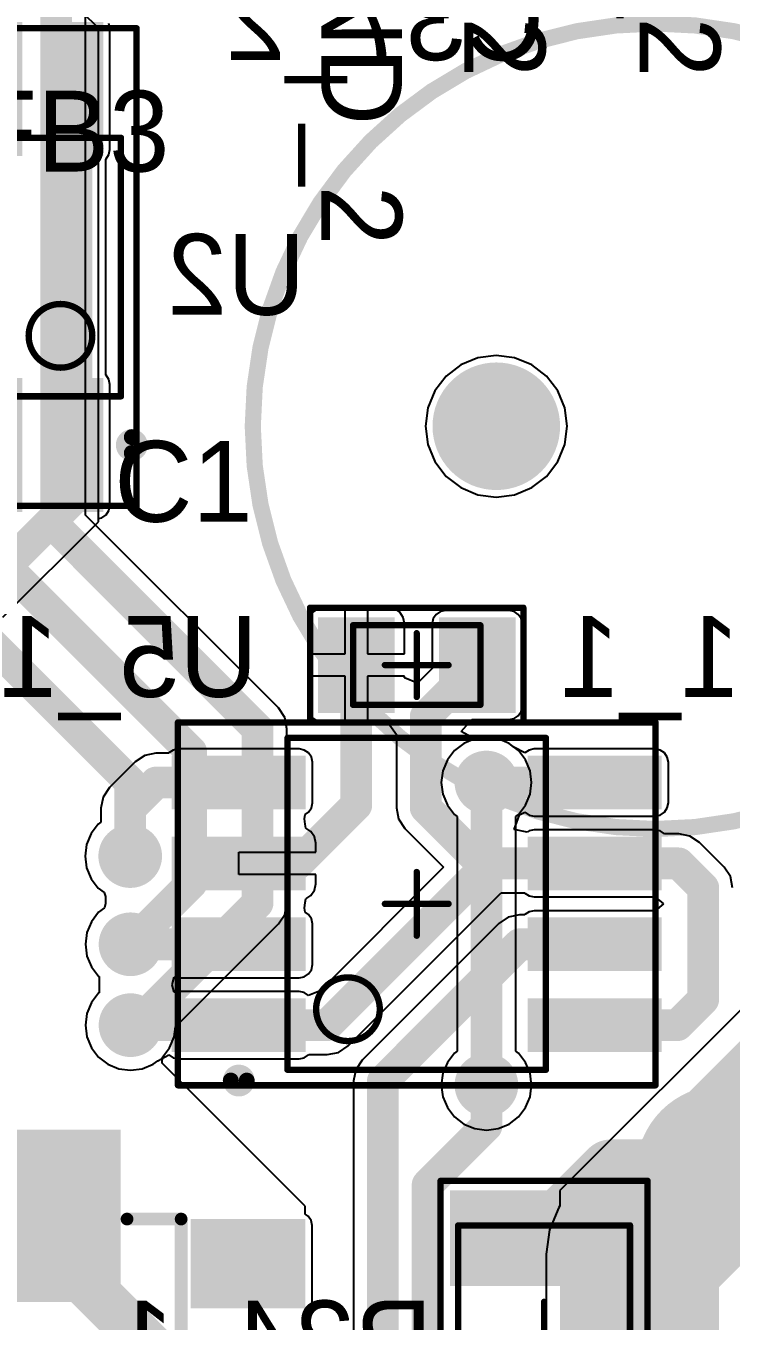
# Model space of a CAD drawing. Extents: x 5 to 126, y 30 to 120.
# Drawn here: x 52.61 to 63.69, y 63.45 to 83.79 of the extents above; entities that cross this region are included whole.
import ezdxf

# ---------------------------------------------------------------- set-up
doc = ezdxf.new("R2010")
doc.units = 0
doc.layers.get('0').update_dxf_attribs({"linetype": 'CONTINUOUS'})
for name, color, linetype in [('BOTTOMLAYER', 5, 'CONTINUOUS'), ('BOTTOMOVERLAY', 54, 'CONTINUOUS'), ('BOTTOMPASTE', 16, 'CONTINUOUS'), ('BOTTOMSOLDER', 6, 'CONTINUOUS'), ('MECHANICAL13', 56, 'CONTINUOUS'), ('MECHANICAL15', 56, 'CONTINUOUS'), ('MULTILAYER', 9, 'CONTINUOUS'), ('TOPLAYER', 1, 'CONTINUOUS'), ('TOPOVERLAY', 2, 'CONTINUOUS'), ('TOPPASTE', 8, 'CONTINUOUS'), ('TOPSOLDER', 216, 'CONTINUOUS')]:
    doc.layers.add(name, color=color, linetype=linetype)

# ---------------------------------------------------------------- blocks, each defined once
blk = doc.blocks.new('12_5_________12')
at = {"layer": 'BOTTOMLAYER', "const_width": 0.9}
for points in [[(-0.45, 0, 1), (0.45, 0, 1)], [(4.55, 0, 1), (5.45, 0, 1)]]:
    blk.add_lwpolyline(points, format="xyb", close=True, dxfattribs=at)
at = {"layer": 'BOTTOMSOLDER', "const_width": 1.002}
for points in [[(-0.501, 0, 1), (0.501, 0, 1)], [(4.499, 0, 1), (5.501, 0, 1)]]:
    blk.add_lwpolyline(points, format="xyb", close=True, dxfattribs=at)
at = {"layer": 'MULTILAYER', "const_width": 0.9}
for points in [[(-0.45, 0, 1), (0.45, 0, 1)], [(4.55, 0, 1), (5.45, 0, 1)]]:
    blk.add_lwpolyline(points, format="xyb", close=True, dxfattribs=at)
at = {"layer": 'TOPLAYER', "const_width": 0.9}
for points in [[(-0.45, 0, 1), (0.45, 0, 1)], [(4.55, 0, 1), (5.45, 0, 1)]]:
    blk.add_lwpolyline(points, format="xyb", close=True, dxfattribs=at)
at = {"layer": 'TOPOVERLAY'}
for points, const_width in [([(8.825, 0, 1), (-3.825, 0, 1)], 0.254), ([(-1.55, 2.516, 1), (-1.45, 2.516, 1)], 0.1), ([(-2.066, 2, 1), (-1.966, 2, 1)], 0.1), ([(-1.05, 2, 1), (-0.95, 2, 1)], 0.1), ([(-1.55, 1.5, 1), (-1.45, 1.5, 1)], 0.1), ([(-3.888, 0, 1), (-3.761, 0, 1)], 0.127), ([(8.761, 0, 1), (8.888, 0, 1)], 0.127)]:
    blk.add_lwpolyline(points, format="xyb", close=True, dxfattribs=dict(at, const_width=const_width))
at = {"layer": 'TOPOVERLAY', "const_width": 0.2}
for points in [[(-1.5, 2.516), (-1.5, 1.5)], [(-1, 2), (-2.016, 2)]]:
    blk.add_lwpolyline(points, dxfattribs=at)
at = {"layer": 'TOPSOLDER', "const_width": 1.002}
for points in [[(-0.501, 0, 1), (0.501, 0, 1)], [(4.499, 0, 1), (5.501, 0, 1)]]:
    blk.add_lwpolyline(points, format="xyb", close=True, dxfattribs=at)
blk = doc.blocks.new('WE_CST_EE5_27')
at = {"layer": 'MECHANICAL15', "const_width": 0.1}
for points in [[(0, -0.2), (0, 0.2)], [(-0.2, 0), (0.2, 0)]]:
    blk.add_lwpolyline(points, dxfattribs=at)
at = {"layer": 'MECHANICAL15', "const_width": 0.05}
for points in [[(-0.025, 0.2, 1), (0.025, 0.2, 1)], [(-0.225, 0, 1), (-0.175, 0, 1)], [(0.175, 0, 1), (0.225, 0, 1)], [(-0.025, -0.2, 1), (0.025, -0.2, 1)]]:
    blk.add_lwpolyline(points, format="xyb", close=True, dxfattribs=at)
at = {"layer": 'TOPLAYER'}
for points in [[(-1.5, 1.35), (1.5, 1.35), (-1.5, 3.85), (1.5, 3.85)], [(-4.4, 1.25), (-2.8, 1.25), (-4.4, 2.45), (-2.8, 2.45)], [(2.8, 1.25), (4.4, 1.25), (2.8, 2.45), (4.4, 2.45)], [(-4.4, -0.6), (-2.8, -0.6), (-4.4, 0.6), (-2.8, 0.6)], [(2.8, -0.6), (4.4, -0.6), (2.8, 0.6), (4.4, 0.6)], [(-4.4, -2.45), (-2.8, -2.45), (-4.4, -1.25), (-2.8, -1.25)], [(-1.5, -3.85), (1.5, -3.85), (-1.5, -1.35), (1.5, -1.35)], [(2.8, -2.45), (4.4, -2.45), (2.8, -1.25), (4.4, -1.25)]]:
    blk.add_solid(points, dxfattribs=at)
at = {"layer": 'TOPOVERLAY'}
for points, const_width in [([(-2.9, 3, 1), (-3.1, 3, 1)], 0.5), ([(-3.225, 3, 1), (-2.975, 3, 1)], 0.25), ([(-3.025, 3, 1), (-2.775, 3, 1)], 0.25), ([(-2.6, 2.55, 1), (-2.5, 2.55, 1)], 0.1), ([(-2.6, 2.55, 1), (-2.5, 2.55, 1)], 0.1), ([(-1.75, 2.55, 1), (-1.65, 2.55, 1)], 0.1), ([(1.65, 2.55, 1), (1.75, 2.55, 1)], 0.1), ([(2.5, 2.55, 1), (2.6, 2.55, 1)], 0.1), ([(2.5, 2.55, 1), (2.6, 2.55, 1)], 0.1), ([(-2.6, -2.55, 1), (-2.5, -2.55, 1)], 0.1), ([(-2.6, -2.55, 1), (-2.5, -2.55, 1)], 0.1), ([(-1.75, -2.55, 1), (-1.65, -2.55, 1)], 0.1), ([(1.65, -2.55, 1), (1.75, -2.55, 1)], 0.1), ([(2.5, -2.55, 1), (2.6, -2.55, 1)], 0.1), ([(2.5, -2.55, 1), (2.6, -2.55, 1)], 0.1)]:
    blk.add_lwpolyline(points, format="xyb", close=True, dxfattribs=dict(at, const_width=const_width))
at = {"layer": 'TOPOVERLAY', "const_width": 0.2}
for points in [[(-2.55, -2.55), (-2.55, 2.55)], [(-2.55, 2.55), (-1.7, 2.55)], [(1.7, 2.55), (2.55, 2.55)], [(2.55, -2.55), (2.55, 2.55)], [(-2.55, -2.55), (-1.7, -2.55)], [(1.7, -2.55), (2.55, -2.55)]]:
    blk.add_lwpolyline(points, dxfattribs=at)
at = {"layer": 'TOPPASTE'}
for points in [[(-1.5, 1.35), (1.5, 1.35), (-1.5, 3.85), (1.5, 3.85)], [(-4.4, 1.25), (-2.8, 1.25), (-4.4, 2.45), (-2.8, 2.45)], [(2.8, 1.25), (4.4, 1.25), (2.8, 2.45), (4.4, 2.45)], [(-4.4, -0.6), (-2.8, -0.6), (-4.4, 0.6), (-2.8, 0.6)], [(2.8, -0.6), (4.4, -0.6), (2.8, 0.6), (4.4, 0.6)], [(-4.4, -2.45), (-2.8, -2.45), (-4.4, -1.25), (-2.8, -1.25)], [(-1.5, -3.85), (1.5, -3.85), (-1.5, -1.35), (1.5, -1.35)], [(2.8, -2.45), (4.4, -2.45), (2.8, -1.25), (4.4, -1.25)]]:
    blk.add_solid(points, dxfattribs=at)
at = {"layer": 'TOPSOLDER'}
for points in [[(-1.602, 1.248), (1.602, 1.248), (-1.602, 3.952), (1.602, 3.952)], [(-4.502, 1.148), (-2.698, 1.148), (-4.502, 2.552), (-2.698, 2.552)], [(2.698, 1.148), (4.502, 1.148), (2.698, 2.552), (4.502, 2.552)], [(-4.502, -0.702), (-2.698, -0.702), (-4.502, 0.702), (-2.698, 0.702)], [(2.698, -0.702), (4.502, -0.702), (2.698, 0.702), (4.502, 0.702)], [(-4.502, -2.552), (-2.698, -2.552), (-4.502, -1.148), (-2.698, -1.148)], [(2.698, -2.552), (4.502, -2.552), (2.698, -1.148), (4.502, -1.148)], [(-1.602, -3.952), (1.602, -3.952), (-1.602, -1.248), (1.602, -1.248)]]:
    blk.add_solid(points, dxfattribs=at)
blk = doc.blocks.new('0805C_B_46')
at = {"layer": 'BOTTOMLAYER'}
for points in [[(-1.45, 0.65), (-1.45, -0.65), (-0.45, 0.65), (-0.45, -0.65)], [(0.45, 0.65), (0.45, -0.65), (1.45, 0.65), (1.45, -0.65)]]:
    blk.add_solid(points, dxfattribs=at)
at = {"layer": 'BOTTOMPASTE'}
for points in [[(-1.45, 0.65), (-1.45, -0.65), (-0.45, 0.65), (-0.45, -0.65)], [(0.45, 0.65), (0.45, -0.65), (1.45, 0.65), (1.45, -0.65)]]:
    blk.add_solid(points, dxfattribs=at)
at = {"layer": 'BOTTOMSOLDER'}
for points in [[(-1.552, 0.752), (-1.552, -0.752), (-0.348, 0.752), (-0.348, -0.752)], [(0.348, 0.752), (0.348, -0.752), (1.552, 0.752), (1.552, -0.752)]]:
    blk.add_solid(points, dxfattribs=at)
at = {"layer": 'MECHANICAL13', "const_width": 0.1}
for points in [[(-1.675, -0.9), (-1.675, 0.9)], [(-1.675, 0.9), (1.675, 0.9)], [(1.675, -0.9), (1.675, 0.9)], [(-1, -0.625), (-1, 0.625)], [(-1, 0.625), (1, 0.625)], [(1, -0.625), (1, 0.625)], [(0, -0.5), (0, 0.5)], [(-0.5, 0), (0.5, 0)], [(-1, -0.625), (1, -0.625)], [(-1.675, -0.9), (1.675, -0.9)]]:
    blk.add_lwpolyline(points, dxfattribs=at)
at = {"layer": 'MECHANICAL13', "const_width": 0.05}
for points in [[(-1.7, 0.9, 1), (-1.65, 0.9, 1)], [(-1.7, 0.9, 1), (-1.65, 0.9, 1)], [(1.65, 0.9, 1), (1.7, 0.9, 1)], [(1.65, 0.9, 1), (1.7, 0.9, 1)], [(-1.025, 0.625, 1), (-0.975, 0.625, 1)], [(-1.025, 0.625, 1), (-0.975, 0.625, 1)], [(0.975, 0.625, 1), (1.025, 0.625, 1)], [(0.975, 0.625, 1), (1.025, 0.625, 1)], [(-0.025, 0.5, 1), (0.025, 0.5, 1)], [(-0.525, 0, 1), (-0.475, 0, 1)], [(0.475, 0, 1), (0.525, 0, 1)], [(-1.025, -0.625, 1), (-0.975, -0.625, 1)], [(-1.025, -0.625, 1), (-0.975, -0.625, 1)], [(-0.025, -0.5, 1), (0.025, -0.5, 1)], [(0.975, -0.625, 1), (1.025, -0.625, 1)], [(0.975, -0.625, 1), (1.025, -0.625, 1)], [(-1.7, -0.9, 1), (-1.65, -0.9, 1)], [(-1.7, -0.9, 1), (-1.65, -0.9, 1)], [(1.65, -0.9, 1), (1.7, -0.9, 1)], [(1.65, -0.9, 1), (1.7, -0.9, 1)]]:
    blk.add_lwpolyline(points, format="xyb", close=True, dxfattribs=at)
blk = doc.blocks.new('1210R_B_68')
at = {"layer": 'BOTTOMLAYER'}
for points in [[(-2.15, 1.375), (-2.15, -1.375), (-0.85, 1.375), (-0.85, -1.375)], [(0.85, 1.375), (0.85, -1.375), (2.15, 1.375), (2.15, -1.375)]]:
    blk.add_solid(points, dxfattribs=at)
at = {"layer": 'BOTTOMPASTE'}
for points in [[(-2.15, 1.375), (-2.15, -1.375), (-0.85, 1.375), (-0.85, -1.375)], [(0.85, 1.375), (0.85, -1.375), (2.15, 1.375), (2.15, -1.375)]]:
    blk.add_solid(points, dxfattribs=at)
at = {"layer": 'BOTTOMSOLDER'}
for points in [[(-2.252, 1.477), (-2.252, -1.477), (-0.748, 1.477), (-0.748, -1.477)], [(0.748, 1.477), (0.748, -1.477), (2.252, 1.477), (2.252, -1.477)]]:
    blk.add_solid(points, dxfattribs=at)
at = {"layer": 'MECHANICAL13', "const_width": 0.1}
for points in [[(-1.7, 1.35), (1.7, 1.35)], [(-1.7, 1.35), (-1.7, -1.35)], [(1.7, 1.35), (1.7, -1.35)], [(-1.7, -1.35), (1.7, -1.35)]]:
    blk.add_lwpolyline(points, dxfattribs=at)
at = {"layer": 'MECHANICAL13', "const_width": 0.05}
for points in [[(-1.725, 1.35, 1), (-1.675, 1.35, 1)], [(-1.725, 1.35, 1), (-1.675, 1.35, 1)], [(1.675, 1.35, 1), (1.725, 1.35, 1)], [(1.675, 1.35, 1), (1.725, 1.35, 1)], [(-1.725, -1.35, 1), (-1.675, -1.35, 1)], [(-1.725, -1.35, 1), (-1.675, -1.35, 1)], [(1.675, -1.35, 1), (1.725, -1.35, 1)], [(1.675, -1.35, 1), (1.725, -1.35, 1)]]:
    blk.add_lwpolyline(points, format="xyb", close=True, dxfattribs=at)
at = {"layer": 'MECHANICAL15', "const_width": 0.1}
for points in [[(-2.4, 1.625), (2.4, 1.625)], [(-2.4, 1.625), (-2.4, -1.625)], [(2.4, 1.625), (2.4, -1.625)], [(0, 0.5), (0, -0.5)], [(-0.5, 0), (0.5, 0)], [(-2.4, -1.625), (2.4, -1.625)]]:
    blk.add_lwpolyline(points, dxfattribs=at)
at = {"layer": 'MECHANICAL15', "const_width": 0.05}
for points in [[(-2.425, 1.625, 1), (-2.375, 1.625, 1)], [(-2.425, 1.625, 1), (-2.375, 1.625, 1)], [(2.375, 1.625, 1), (2.425, 1.625, 1)], [(2.375, 1.625, 1), (2.425, 1.625, 1)], [(-0.025, 0.5, 1), (0.025, 0.5, 1)], [(-0.525, 0, 1), (-0.475, 0, 1)], [(0.475, 0, 1), (0.525, 0, 1)], [(-0.025, -0.5, 1), (0.025, -0.5, 1)], [(-2.425, -1.625, 1), (-2.375, -1.625, 1)], [(-2.425, -1.625, 1), (-2.375, -1.625, 1)], [(2.375, -1.625, 1), (2.425, -1.625, 1)], [(2.375, -1.625, 1), (2.425, -1.625, 1)]]:
    blk.add_lwpolyline(points, format="xyb", close=True, dxfattribs=at)
blk = doc.blocks.new('SOIC_8_B_72')
at = {"layer": 'BOTTOMLAYER'}
for points in [[(-3.745, 2.225), (-3.745, 1.585), (-1.845, 2.225), (-1.845, 1.585)], [(1.845, 2.225), (1.845, 1.585), (3.745, 2.225), (3.745, 1.585)], [(-3.745, 0.955), (-3.745, 0.315), (-1.845, 0.955), (-1.845, 0.315)], [(1.845, 0.955), (1.845, 0.315), (3.745, 0.955), (3.745, 0.315)], [(-3.745, -0.315), (-3.745, -0.955), (-1.845, -0.315), (-1.845, -0.955)], [(1.845, -0.315), (1.845, -0.955), (3.745, -0.315), (3.745, -0.955)], [(-3.745, -1.585), (-3.745, -2.225), (-1.845, -1.585), (-1.845, -2.225)], [(1.845, -1.585), (1.845, -2.225), (3.745, -1.585), (3.745, -2.225)]]:
    blk.add_solid(points, dxfattribs=at)
at = {"layer": 'BOTTOMOVERLAY'}
for points, const_width in [([(-2.67, -2.775, 1), (-2.92, -2.775, 1)], 0.25), ([(-2.983, -2.775, 1), (-2.858, -2.775, 1)], 0.125), ([(-2.732, -2.775, 1), (-2.608, -2.775, 1)], 0.125)]:
    blk.add_lwpolyline(points, format="xyb", close=True, dxfattribs=dict(at, const_width=const_width))
at = {"layer": 'BOTTOMPASTE'}
for points in [[(-3.745, 2.225), (-3.745, 1.585), (-1.845, 2.225), (-1.845, 1.585)], [(1.845, 2.225), (1.845, 1.585), (3.745, 2.225), (3.745, 1.585)], [(-3.745, 0.955), (-3.745, 0.315), (-1.845, 0.955), (-1.845, 0.315)], [(1.845, 0.955), (1.845, 0.315), (3.745, 0.955), (3.745, 0.315)], [(-3.745, -0.315), (-3.745, -0.955), (-1.845, -0.315), (-1.845, -0.955)], [(1.845, -0.315), (1.845, -0.955), (3.745, -0.315), (3.745, -0.955)], [(-3.745, -1.585), (-3.745, -2.225), (-1.845, -1.585), (-1.845, -2.225)], [(1.845, -1.585), (1.845, -2.225), (3.745, -1.585), (3.745, -2.225)]]:
    blk.add_solid(points, dxfattribs=at)
at = {"layer": 'BOTTOMSOLDER'}
for points in [[(-3.847, 2.327), (-3.847, 1.483), (-1.743, 2.327), (-1.743, 1.483)], [(1.743, 2.327), (1.743, 1.483), (3.847, 2.327), (3.847, 1.483)], [(-3.847, 1.057), (-3.847, 0.213), (-1.743, 1.057), (-1.743, 0.213)], [(1.743, 1.057), (1.743, 0.213), (3.847, 1.057), (3.847, 0.213)], [(-3.847, -0.213), (-3.847, -1.057), (-1.743, -0.213), (-1.743, -1.057)], [(1.743, -0.213), (1.743, -1.057), (3.847, -0.213), (3.847, -1.057)], [(-3.847, -1.483), (-3.847, -2.327), (-1.743, -1.483), (-1.743, -2.327)], [(1.743, -1.483), (1.743, -2.327), (3.847, -1.483), (3.847, -2.327)]]:
    blk.add_solid(points, dxfattribs=at)
at = {"layer": 'MECHANICAL13', "const_width": 0.1}
for points in [[(-3.75, -2.85), (-3.75, 2.85)], [(-3.75, 2.85), (3.75, 2.85)], [(3.75, -2.85), (3.75, 2.85)], [(-2.03, -2.605), (-2.03, 2.605)], [(-2.03, 2.605), (2.03, 2.605)], [(2.03, -2.605), (2.03, 2.605)], [(0, -0.5), (0, 0.5)], [(-0.5, 0), (0.5, 0)], [(-2.03, -2.605), (2.03, -2.605)], [(-3.75, -2.85), (3.75, -2.85)]]:
    blk.add_lwpolyline(points, dxfattribs=at)
at = {"layer": 'MECHANICAL13'}
for points, const_width in [([(-3.775, 2.85, 1), (-3.725, 2.85, 1)], 0.05), ([(-3.775, 2.85, 1), (-3.725, 2.85, 1)], 0.05), ([(3.725, 2.85, 1), (3.775, 2.85, 1)], 0.05), ([(3.725, 2.85, 1), (3.775, 2.85, 1)], 0.05), ([(-2.055, 2.605, 1), (-2.005, 2.605, 1)], 0.05), ([(-2.055, 2.605, 1), (-2.005, 2.605, 1)], 0.05), ([(2.005, 2.605, 1), (2.055, 2.605, 1)], 0.05), ([(2.005, 2.605, 1), (2.055, 2.605, 1)], 0.05), ([(-0.025, 0.5, 1), (0.025, 0.5, 1)], 0.05), ([(-0.525, 0, 1), (-0.475, 0, 1)], 0.05), ([(0.475, 0, 1), (0.525, 0, 1)], 0.05), ([(-0.025, -0.5, 1), (0.025, -0.5, 1)], 0.05), ([(-0.58, -1.655, 1), (-1.58, -1.655, 1)], 0.1), ([(-1.605, -1.655, 1), (-1.555, -1.655, 1)], 0.05), ([(-0.605, -1.655, 1), (-0.555, -1.655, 1)], 0.05), ([(-2.055, -2.605, 1), (-2.005, -2.605, 1)], 0.05), ([(-2.055, -2.605, 1), (-2.005, -2.605, 1)], 0.05), ([(2.005, -2.605, 1), (2.055, -2.605, 1)], 0.05), ([(2.005, -2.605, 1), (2.055, -2.605, 1)], 0.05), ([(-3.775, -2.85, 1), (-3.725, -2.85, 1)], 0.05), ([(-3.775, -2.85, 1), (-3.725, -2.85, 1)], 0.05), ([(3.725, -2.85, 1), (3.775, -2.85, 1)], 0.05), ([(3.725, -2.85, 1), (3.775, -2.85, 1)], 0.05)]:
    blk.add_lwpolyline(points, format="xyb", close=True, dxfattribs=dict(at, const_width=const_width))
blk = doc.blocks.new('GDT_DIY_74')
at = {"layer": 'BOTTOMLAYER', "const_width": 1.25}
blk.add_lwpolyline([(-13.925, -20.7, 1), (-12.675, -20.7, 1)], format="xyb", close=True, dxfattribs=at)
at = {"layer": 'BOTTOMSOLDER', "const_width": 1.352}
blk.add_lwpolyline([(-13.976, -20.7, 1), (-12.624, -20.7, 1)], format="xyb", close=True, dxfattribs=at)
at = {"layer": 'MULTILAYER', "const_width": 1.25}
blk.add_lwpolyline([(-13.925, -20.7, 1), (-12.675, -20.7, 1)], format="xyb", close=True, dxfattribs=at)
at = {"layer": 'TOPLAYER', "const_width": 1.25}
blk.add_lwpolyline([(-13.925, -20.7, 1), (-12.675, -20.7, 1)], format="xyb", close=True, dxfattribs=at)
at = {"layer": 'TOPOVERLAY', "const_width": 0.2}
blk.add_lwpolyline([(22.5, 0, 1), (-22.5, 0, 1)], format="xyb", close=True, dxfattribs=at)
at = {"layer": 'TOPSOLDER', "const_width": 1.352}
blk.add_lwpolyline([(-13.976, -20.7, 1), (-12.624, -20.7, 1)], format="xyb", close=True, dxfattribs=at)
blk = doc.blocks.new('GDT_DIY_75')
at = {"layer": 'TOPOVERLAY', "const_width": 0.2}
blk.add_lwpolyline([(22.5, 0, 1), (-22.5, 0, 1)], format="xyb", close=True, dxfattribs=at)
blk = doc.blocks.new('SOIC_8_B_80')
at = {"layer": 'BOTTOMLAYER'}
for points in [[(-3.745, 2.225), (-3.745, 1.585), (-1.845, 2.225), (-1.845, 1.585)], [(1.845, 2.225), (1.845, 1.585), (3.745, 2.225), (3.745, 1.585)], [(-3.745, 0.955), (-3.745, 0.315), (-1.845, 0.955), (-1.845, 0.315)], [(1.845, 0.955), (1.845, 0.315), (3.745, 0.955), (3.745, 0.315)], [(-3.745, -0.315), (-3.745, -0.955), (-1.845, -0.315), (-1.845, -0.955)], [(1.845, -0.315), (1.845, -0.955), (3.745, -0.315), (3.745, -0.955)], [(-3.745, -1.585), (-3.745, -2.225), (-1.845, -1.585), (-1.845, -2.225)], [(1.845, -1.585), (1.845, -2.225), (3.745, -1.585), (3.745, -2.225)]]:
    blk.add_solid(points, dxfattribs=at)
at = {"layer": 'BOTTOMOVERLAY'}
for points, const_width in [([(-2.67, -2.775, 1), (-2.92, -2.775, 1)], 0.25), ([(-2.983, -2.775, 1), (-2.858, -2.775, 1)], 0.125), ([(-2.732, -2.775, 1), (-2.608, -2.775, 1)], 0.125)]:
    blk.add_lwpolyline(points, format="xyb", close=True, dxfattribs=dict(at, const_width=const_width))
at = {"layer": 'BOTTOMPASTE'}
for points in [[(-3.745, 2.225), (-3.745, 1.585), (-1.845, 2.225), (-1.845, 1.585)], [(1.845, 2.225), (1.845, 1.585), (3.745, 2.225), (3.745, 1.585)], [(-3.745, 0.955), (-3.745, 0.315), (-1.845, 0.955), (-1.845, 0.315)], [(1.845, 0.955), (1.845, 0.315), (3.745, 0.955), (3.745, 0.315)], [(-3.745, -0.315), (-3.745, -0.955), (-1.845, -0.315), (-1.845, -0.955)], [(1.845, -0.315), (1.845, -0.955), (3.745, -0.315), (3.745, -0.955)], [(-3.745, -1.585), (-3.745, -2.225), (-1.845, -1.585), (-1.845, -2.225)], [(1.845, -1.585), (1.845, -2.225), (3.745, -1.585), (3.745, -2.225)]]:
    blk.add_solid(points, dxfattribs=at)
at = {"layer": 'BOTTOMSOLDER'}
for points in [[(-3.847, 2.327), (-3.847, 1.483), (-1.743, 2.327), (-1.743, 1.483)], [(1.743, 2.327), (1.743, 1.483), (3.847, 2.327), (3.847, 1.483)], [(-3.847, 1.057), (-3.847, 0.213), (-1.743, 1.057), (-1.743, 0.213)], [(1.743, 1.057), (1.743, 0.213), (3.847, 1.057), (3.847, 0.213)], [(-3.847, -0.213), (-3.847, -1.057), (-1.743, -0.213), (-1.743, -1.057)], [(1.743, -0.213), (1.743, -1.057), (3.847, -0.213), (3.847, -1.057)], [(-3.847, -1.483), (-3.847, -2.327), (-1.743, -1.483), (-1.743, -2.327)], [(1.743, -1.483), (1.743, -2.327), (3.847, -1.483), (3.847, -2.327)]]:
    blk.add_solid(points, dxfattribs=at)
at = {"layer": 'MECHANICAL13', "const_width": 0.1}
for points in [[(-3.75, 2.85), (-3.75, -2.85)], [(-3.75, 2.85), (3.75, 2.85)], [(3.75, 2.85), (3.75, -2.85)], [(-2.03, 2.605), (-2.03, -2.605)], [(-2.03, 2.605), (2.03, 2.605)], [(2.03, 2.605), (2.03, -2.605)], [(0, 0.5), (0, -0.5)], [(-0.5, 0), (0.5, 0)], [(-2.03, -2.605), (2.03, -2.605)], [(-3.75, -2.85), (3.75, -2.85)]]:
    blk.add_lwpolyline(points, dxfattribs=at)
at = {"layer": 'MECHANICAL13'}
for points, const_width in [([(-3.775, 2.85, 1), (-3.725, 2.85, 1)], 0.05), ([(-3.775, 2.85, 1), (-3.725, 2.85, 1)], 0.05), ([(3.725, 2.85, 1), (3.775, 2.85, 1)], 0.05), ([(3.725, 2.85, 1), (3.775, 2.85, 1)], 0.05), ([(-2.055, 2.605, 1), (-2.005, 2.605, 1)], 0.05), ([(-2.055, 2.605, 1), (-2.005, 2.605, 1)], 0.05), ([(2.005, 2.605, 1), (2.055, 2.605, 1)], 0.05), ([(2.005, 2.605, 1), (2.055, 2.605, 1)], 0.05), ([(-0.025, 0.5, 1), (0.025, 0.5, 1)], 0.05), ([(-0.525, 0, 1), (-0.475, 0, 1)], 0.05), ([(0.475, 0, 1), (0.525, 0, 1)], 0.05), ([(-0.025, -0.5, 1), (0.025, -0.5, 1)], 0.05), ([(-0.58, -1.655, 1), (-1.58, -1.655, 1)], 0.1), ([(-1.605, -1.655, 1), (-1.555, -1.655, 1)], 0.05), ([(-0.605, -1.655, 1), (-0.555, -1.655, 1)], 0.05), ([(-2.055, -2.605, 1), (-2.005, -2.605, 1)], 0.05), ([(-2.055, -2.605, 1), (-2.005, -2.605, 1)], 0.05), ([(2.005, -2.605, 1), (2.055, -2.605, 1)], 0.05), ([(2.005, -2.605, 1), (2.055, -2.605, 1)], 0.05), ([(-3.775, -2.85, 1), (-3.725, -2.85, 1)], 0.05), ([(-3.775, -2.85, 1), (-3.725, -2.85, 1)], 0.05), ([(3.725, -2.85, 1), (3.775, -2.85, 1)], 0.05), ([(3.725, -2.85, 1), (3.775, -2.85, 1)], 0.05)]:
    blk.add_lwpolyline(points, format="xyb", close=True, dxfattribs=dict(at, const_width=const_width))

msp = doc.modelspace()

# ---------------------------------------------------------------- linework, layer by layer
at = {"layer": 'BOTTOMLAYER'}
for p, q in [((53.75, 83.75), (50.25, 87.25)), ((53.932, 83.745), (53.916, 83.824)), ((53.75, 76), (53.75, 83.75)), ((53.932, 81.845), (53.932, 83.745)), ((53.872, 81.699), (53.916, 81.766)), ((53.916, 81.766), (53.932, 81.845)), ((53.867, 81.696), (53.872, 81.699)), ((53.867, 78.304), (53.867, 81.696)), ((53.872, 78.301), (53.867, 78.304)), ((53.916, 78.234), (53.872, 78.301)), ((53.932, 78.155), (53.916, 78.234)), ((53.932, 76.255), (53.932, 78.155)), ((53.804, 76.064), (53.872, 76.109)), ((53.872, 76.109), (53.916, 76.176)), ((53.916, 76.176), (53.932, 76.255)), ((52.251, 74.501), (53.75, 76)), ((52.251, 74.501), (53.75, 76)), ((53.75, 76.053), (53.804, 76.064)), ((53.75, 76), (53.75, 76.053)), ((57.3, 74.659), (57.201, 74.639)), ((57.625, 74.659), (57.3, 74.659)), ((57.625, 73.925), (57.625, 74.659)), ((58.3, 74.659), (57.975, 74.659)), ((57.975, 74.659), (57.975, 73.925)), ((58.399, 74.639), (58.3, 74.659)), ((57.061, 74.499), (57.041, 74.4)), ((57.117, 74.583), (57.061, 74.499)), ((57.201, 74.639), (57.117, 74.583)), ((58.483, 74.583), (58.399, 74.639)), ((58.539, 74.499), (58.483, 74.583)), ((58.559, 74.4), (58.539, 74.499)), ((59.009, 74.479), (58.993, 74.4)), ((59.054, 74.546), (59.009, 74.479)), ((59.121, 74.591), (59.054, 74.546)), ((59.2, 74.607), (59.121, 74.591)), ((60.2, 74.607), (59.2, 74.607)), ((60.279, 74.591), (60.2, 74.607)), ((60.346, 74.546), (60.279, 74.591)), ((60.391, 74.479), (60.346, 74.546)), ((60.407, 74.4), (60.391, 74.479)), ((57.041, 74.4), (57.041, 73.925)), ((58.559, 73.925), (58.559, 74.4)), ((58.993, 74.4), (58.993, 73.696)), ((60.407, 73.1), (60.407, 74.4)), ((57.041, 73.925), (57.625, 73.925)), ((57.975, 73.925), (58.559, 73.925)), ((58.993, 73.696), (58.762, 73.466)), ((57.625, 73.575), (57.041, 73.575)), ((57.041, 73.575), (57.041, 73.1)), ((57.625, 72.841), (57.625, 73.575)), ((58.559, 73.575), (57.975, 73.575)), ((57.975, 73.575), (57.975, 72.841)), ((58.559, 73.55), (58.559, 73.575)), ((58.762, 73.466), (58.559, 73.55)), ((57.041, 73.1), (57.061, 73.001)), ((60.346, 72.954), (60.391, 73.021)), ((60.391, 73.021), (60.407, 73.1)), ((57.061, 73.001), (57.117, 72.917)), ((57.117, 72.917), (57.201, 72.861)), ((57.201, 72.861), (57.3, 72.841)), ((57.3, 72.841), (57.625, 72.841)), ((57.975, 72.841), (58.3, 72.841)), ((58.3, 72.841), (58.43, 72.66)), ((59.45, 72.709), (59.615, 72.893)), ((59.615, 72.893), (60.2, 72.893)), ((60.2, 72.893), (60.279, 72.909)), ((60.279, 72.909), (60.346, 72.954)), ((58.43, 72.66), (58.43, 71.51)), ((59.45, 72.706), (59.45, 72.709)), ((59.658, 72.589), (59.45, 72.706)), ((59.845, 72.614), (59.661, 72.59)), ((60.029, 72.59), (59.845, 72.614)), ((54.926, 72.416), (54.859, 72.371)), ((55.005, 72.432), (54.926, 72.416)), ((56.905, 72.432), (55.005, 72.432)), ((56.984, 72.416), (56.905, 72.432)), ((57.051, 72.371), (56.984, 72.416)), ((59.661, 72.59), (59.658, 72.589)), ((60.2, 72.519), (60.029, 72.59)), ((60.273, 72.463), (60.2, 72.519)), ((60.449, 72.371), (60.273, 72.463)), ((60.516, 72.416), (60.449, 72.371)), ((60.595, 72.432), (60.516, 72.416)), ((62.495, 72.432), (60.595, 72.432)), ((62.574, 72.416), (62.495, 72.432)), ((62.641, 72.371), (62.574, 72.416)), ((54.328, 72.232), (53.923, 71.827)), ((54.478, 72.332), (54.328, 72.232)), ((54.655, 72.367), (54.478, 72.332)), ((54.856, 72.367), (54.655, 72.367)), ((54.655, 72.367), (54.655, 72.367)), ((54.859, 72.371), (54.856, 72.367)), ((57.096, 72.304), (57.051, 72.371)), ((57.112, 72.225), (57.096, 72.304)), ((57.112, 71.585), (57.112, 72.225)), ((62.686, 72.304), (62.641, 72.371)), ((62.702, 72.225), (62.686, 72.304)), ((62.702, 71.585), (62.702, 72.225)), ((53.923, 71.827), (53.823, 71.677)), ((53.823, 71.677), (53.788, 71.5)), ((53.788, 71.5), (53.788, 71.5)), ((53.788, 71.5), (53.788, 71.282)), ((56.99, 71.336), (56.998, 71.403)), ((56.998, 71.403), (57.051, 71.439)), ((57.051, 71.439), (57.096, 71.506)), ((57.096, 71.506), (57.112, 71.585)), ((58.43, 71.51), (58.43, 71.51)), ((58.43, 71.51), (58.465, 71.333)), ((60.283, 71.17), (60.366, 71.396)), ((60.366, 71.396), (60.449, 71.439)), ((60.449, 71.439), (60.516, 71.394)), ((60.516, 71.394), (60.595, 71.378)), ((62.495, 71.378), (62.574, 71.394)), ((62.574, 71.394), (62.641, 71.439)), ((62.641, 71.439), (62.686, 71.506)), ((62.686, 71.506), (62.702, 71.585)), ((53.748, 71.252), (53.636, 71.105)), ((53.788, 71.282), (53.748, 71.252)), ((56.999, 71.25), (56.99, 71.336)), ((57.009, 71.191), (56.999, 71.25)), ((57.088, 71.138), (57.009, 71.191)), ((58.465, 71.333), (58.565, 71.183)), ((60.595, 71.378), (62.495, 71.378)), ((53.636, 71.105), (53.565, 70.934)), ((57.144, 71.054), (57.088, 71.138)), ((57.164, 70.955), (57.144, 71.054)), ((58.565, 71.183), (59.173, 70.576)), ((60.486, 71.127), (60.283, 71.17)), ((60.516, 71.146), (60.486, 71.127)), ((60.595, 71.162), (60.516, 71.146)), ((62.495, 71.162), (60.595, 71.162)), ((62.574, 71.146), (62.495, 71.162)), ((62.641, 71.101), (62.574, 71.146)), ((62.644, 71.097), (62.641, 71.101)), ((62.865, 71.097), (62.644, 71.097)), ((63.042, 71.062), (62.865, 71.097)), ((62.865, 71.097), (62.865, 71.097)), ((63.192, 70.962), (63.042, 71.062)), ((53.565, 70.934), (53.541, 70.75)), ((55.955, 70.46), (55.955, 70.81)), ((55.955, 70.81), (57.164, 70.81)), ((57.164, 70.81), (57.164, 70.955)), ((63.577, 70.577), (63.192, 70.962)), ((53.541, 70.75), (53.565, 70.566)), ((53.565, 70.566), (53.636, 70.395)), ((53.636, 70.395), (53.748, 70.248)), ((57.164, 70.46), (55.955, 70.46)), ((57.164, 70.315), (57.164, 70.46)), ((59.173, 70.576), (57.231, 68.634)), ((63.677, 70.427), (63.577, 70.577)), ((63.577, 70.577), (63.577, 70.577)), ((63.712, 70.25), (63.677, 70.427)), ((53.748, 70.248), (53.843, 70.176)), ((53.843, 70.176), (53.861, 70.116)), ((57.088, 70.132), (57.144, 70.216)), ((57.144, 70.216), (57.164, 70.315)), ((57.672, 67.768), (60.076, 70.173)), ((60.076, 70.173), (60.446, 70.173)), ((60.446, 70.173), (60.449, 70.169)), ((53.862, 70.004), (53.845, 69.937)), ((53.861, 70.116), (53.862, 70.004)), ((56.99, 69.934), (56.999, 70.02)), ((56.999, 70.02), (57.009, 70.079)), ((57.009, 70.079), (57.088, 70.132)), ((60.449, 70.169), (60.516, 70.124)), ((60.516, 70.124), (60.595, 70.108)), ((60.595, 70.108), (62.472, 70.108)), ((62.472, 70.108), (62.507, 70.098)), ((62.627, 69.999), (62.495, 69.892)), ((62.507, 70.098), (62.627, 69.999)), ((53.753, 69.867), (53.641, 69.72)), ((53.845, 69.937), (53.753, 69.867)), ((56.998, 69.867), (56.99, 69.934)), ((57.051, 69.831), (56.998, 69.867)), ((57.096, 69.764), (57.051, 69.831)), ((60.188, 69.792), (60.038, 69.692)), ((60.365, 69.827), (60.188, 69.792)), ((60.446, 69.827), (60.365, 69.827)), ((60.365, 69.827), (60.365, 69.827)), ((60.449, 69.831), (60.446, 69.827)), ((60.516, 69.876), (60.449, 69.831)), ((60.595, 69.892), (60.516, 69.876)), ((62.495, 69.892), (60.595, 69.892)), ((53.641, 69.72), (53.57, 69.549)), ((57.112, 69.685), (57.096, 69.764)), ((57.112, 69.045), (57.112, 69.685)), ((60.038, 69.692), (57.892, 67.545)), ((60.038, 69.692), (60.038, 69.692)), ((53.57, 69.549), (53.546, 69.365)), ((53.546, 69.365), (53.57, 69.181)), ((53.57, 69.181), (53.641, 69.01)), ((53.641, 69.01), (53.753, 68.863)), ((57.051, 68.899), (57.096, 68.966)), ((57.096, 68.966), (57.112, 69.045)), ((53.753, 68.863), (53.761, 68.858)), ((53.761, 68.858), (53.761, 68.602)), ((54.907, 68.73), (54.941, 68.846)), ((54.941, 68.846), (54.95, 68.849)), ((54.95, 68.849), (55.005, 68.838)), ((55.005, 68.838), (56.905, 68.838)), ((56.905, 68.838), (56.984, 68.854)), ((56.984, 68.854), (57.051, 68.899)), ((53.753, 68.597), (53.641, 68.45)), ((53.761, 68.602), (53.753, 68.597)), ((54.941, 68.614), (54.907, 68.73)), ((54.95, 68.611), (54.941, 68.614)), ((55.005, 68.622), (54.95, 68.611)), ((56.905, 68.622), (55.005, 68.622)), ((56.984, 68.606), (56.905, 68.622)), ((57.051, 68.561), (56.984, 68.606)), ((57.231, 68.634), (57.051, 68.561)), ((53.641, 68.45), (53.57, 68.279)), ((53.57, 68.279), (53.546, 68.095)), ((53.546, 68.095), (53.57, 67.911)), ((53.57, 67.911), (53.641, 67.74)), ((53.641, 67.74), (53.753, 67.593)), ((57.522, 67.668), (57.672, 67.768)), ((53.753, 67.593), (53.9, 67.481)), ((54.61, 67.481), (54.683, 67.537)), ((54.683, 67.537), (54.859, 67.629)), ((54.859, 67.629), (54.926, 67.584)), ((54.926, 67.584), (55.005, 67.568)), ((55.005, 67.568), (56.905, 67.568)), ((56.905, 67.568), (56.984, 67.584)), ((56.984, 67.584), (57.051, 67.629)), ((57.051, 67.629), (57.054, 67.633)), ((57.054, 67.633), (57.345, 67.633)), ((57.345, 67.633), (57.522, 67.668)), ((57.345, 67.633), (57.345, 67.633)), ((57.892, 67.545), (57.792, 67.395)), ((53.9, 67.481), (54.071, 67.41)), ((54.071, 67.41), (54.255, 67.386)), ((54.255, 67.386), (54.439, 67.41)), ((54.439, 67.41), (54.61, 67.481)), ((57.792, 67.395), (57.757, 67.219)), ((57.757, 67.219), (57.757, 67.219)), ((57.757, 67.219), (57.757, 57.887))]:
    msp.add_line(p, q, dxfattribs=at)
for points, const_width in [([(53.405, 77.205), (53.405, 82.795)], 0.5), ([(53.405, 76.405), (53.405, 77.205)], 0.5), ([(52, 75), (53.405, 76.405)], 0.5), ([(57.8, 71.55), (57.8, 73.75)], 0.5), ([(58.892, 72.942), (59.7, 73.75)], 0.5), ([(58.892, 71.51), (58.892, 72.942)], 0.5), ([(54.25, 71.5), (54.655, 71.905)], 0.5), ([(54.655, 71.905), (55.955, 71.905)], 0.5), ([(59.845, 71.905), (61.545, 71.905)], 0.5), ([(56.885, 70.635), (57.8, 71.55)], 0.5), ([(54.25, 70.75), (54.25, 71.5)], 0.5), ([(58.892, 71.51), (59.767, 70.635)], 0.5), ([(54.25, 70.75), (54.3, 70.75)], 0.5), ([(55.955, 70.635), (56.885, 70.635)], 0.5), ([(57.345, 68.095), (59.885, 70.635)], 0.5), ([(59.767, 70.635), (59.885, 70.635)], 0.5), ([(59.885, 70.635), (61.545, 70.635)], 0.5), ([(61.545, 70.635), (62.865, 70.635)], 0.5), ([(62.865, 70.635), (63.25, 70.25)], 0.5), ([(63.25, 68.5), (63.25, 70.25)], 0.5), ([(54.255, 69.365), (55.955, 69.365)], 0.5), ([(58.219, 67.219), (60.365, 69.365)], 0.5), ([(60.365, 69.365), (61.545, 69.365)], 0.5), ([(62.845, 68.095), (63.25, 68.5)], 0.5), ([(54.255, 68.095), (55.955, 68.095)], 0.5), ([(55.955, 68.095), (57.345, 68.095)], 0.5), ([(61.545, 68.095), (62.845, 68.095)], 0.5), ([(58.219, 57.311), (58.219, 67.219)], 0.5), ([(59.845, 66.511), (59.845, 67.155)], 0.5), ([(58.922, 65.588), (59.845, 66.511)], 0.5), ([(60.75, 64.75), (61.8, 65.8)], 1), ([(61.8, 65.8), (63.55, 65.8)], 1), ([(58.922, 60.828), (58.922, 65.588)], 0.5)]:
    msp.add_lwpolyline(points, dxfattribs=dict(at, const_width=const_width))
for points, const_width in [([(53.28, 82.795, 1), (53.53, 82.795, 1)], 0.25), ([(53.28, 77.205, 1), (53.53, 77.205, 1)], 0.25), ([(53.28, 77.205, 1), (53.53, 77.205, 1)], 0.25), ([(53.28, 76.405, 1), (53.53, 76.405, 1)], 0.25), ([(53.28, 76.405, 1), (53.53, 76.405, 1)], 0.25), ([(57.675, 73.75, 1), (57.925, 73.75, 1)], 0.25), ([(59.575, 73.75, 1), (59.825, 73.75, 1)], 0.25), ([(58.767, 72.942, 1), (59.017, 72.942, 1)], 0.25), ([(58.767, 72.942, 1), (59.017, 72.942, 1)], 0.25), ([(59.595, 71.905, 1), (60.095, 71.905, 1)], 0.5), ([(54.53, 71.905, 1), (54.78, 71.905, 1)], 0.25), ([(54.53, 71.905, 1), (54.78, 71.905, 1)], 0.25), ([(55.83, 71.905, 1), (56.08, 71.905, 1)], 0.25), ([(59.72, 71.905, 1), (59.97, 71.905, 1)], 0.25), ([(61.42, 71.905, 1), (61.67, 71.905, 1)], 0.25), ([(57.675, 71.55, 1), (57.925, 71.55, 1)], 0.25), ([(57.675, 71.55, 1), (57.925, 71.55, 1)], 0.25), ([(54.125, 71.5, 1), (54.375, 71.5, 1)], 0.25), ([(54.125, 71.5, 1), (54.375, 71.5, 1)], 0.25), ([(58.767, 71.51, 1), (59.017, 71.51, 1)], 0.25), ([(58.767, 71.51, 1), (59.017, 71.51, 1)], 0.25), ([(54, 70.75, 1), (54.5, 70.75, 1)], 0.5), ([(54.125, 70.75, 1), (54.375, 70.75, 1)], 0.25), ([(54.125, 70.75, 1), (54.375, 70.75, 1)], 0.25), ([(54.175, 70.75, 1), (54.425, 70.75, 1)], 0.25), ([(55.83, 70.635, 1), (56.08, 70.635, 1)], 0.25), ([(56.76, 70.635, 1), (57.01, 70.635, 1)], 0.25), ([(56.76, 70.635, 1), (57.01, 70.635, 1)], 0.25), ([(59.642, 70.635, 1), (59.892, 70.635, 1)], 0.25), ([(59.642, 70.635, 1), (59.892, 70.635, 1)], 0.25), ([(59.76, 70.635, 1), (60.01, 70.635, 1)], 0.25), ([(59.76, 70.635, 1), (60.01, 70.635, 1)], 0.25), ([(59.76, 70.635, 1), (60.01, 70.635, 1)], 0.25), ([(61.42, 70.635, 1), (61.67, 70.635, 1)], 0.25), ([(61.42, 70.635, 1), (61.67, 70.635, 1)], 0.25), ([(62.74, 70.635, 1), (62.99, 70.635, 1)], 0.25), ([(62.74, 70.635, 1), (62.99, 70.635, 1)], 0.25), ([(63.125, 70.25, 1), (63.375, 70.25, 1)], 0.25), ([(63.125, 70.25, 1), (63.375, 70.25, 1)], 0.25), ([(54.005, 69.365, 1), (54.505, 69.365, 1)], 0.5), ([(54.13, 69.365, 1), (54.38, 69.365, 1)], 0.25), ([(55.83, 69.365, 1), (56.08, 69.365, 1)], 0.25), ([(60.24, 69.365, 1), (60.49, 69.365, 1)], 0.25), ([(60.24, 69.365, 1), (60.49, 69.365, 1)], 0.25), ([(61.42, 69.365, 1), (61.67, 69.365, 1)], 0.25), ([(63.125, 68.5, 1), (63.375, 68.5, 1)], 0.25), ([(63.125, 68.5, 1), (63.375, 68.5, 1)], 0.25), ([(54.005, 68.095, 1), (54.505, 68.095, 1)], 0.5), ([(54.13, 68.095, 1), (54.38, 68.095, 1)], 0.25), ([(55.83, 68.095, 1), (56.08, 68.095, 1)], 0.25), ([(55.83, 68.095, 1), (56.08, 68.095, 1)], 0.25), ([(57.22, 68.095, 1), (57.47, 68.095, 1)], 0.25), ([(57.22, 68.095, 1), (57.47, 68.095, 1)], 0.25), ([(61.42, 68.095, 1), (61.67, 68.095, 1)], 0.25), ([(62.72, 68.095, 1), (62.97, 68.095, 1)], 0.25), ([(62.72, 68.095, 1), (62.97, 68.095, 1)], 0.25), ([(59.595, 67.155, 1), (60.095, 67.155, 1)], 0.5), ([(58.094, 67.219, 1), (58.344, 67.219, 1)], 0.25), ([(58.094, 67.219, 1), (58.344, 67.219, 1)], 0.25), ([(59.72, 67.155, 1), (59.97, 67.155, 1)], 0.25), ([(59.72, 66.511, 1), (59.97, 66.511, 1)], 0.25), ([(59.72, 66.511, 1), (59.97, 66.511, 1)], 0.25), ([(61.55, 65.8, 1), (62.05, 65.8, 1)], 0.5), ([(61.55, 65.8, 1), (62.05, 65.8, 1)], 0.5), ([(63.3, 65.8, 1), (63.8, 65.8, 1)], 0.5), ([(58.797, 65.588, 1), (59.047, 65.588, 1)], 0.25), ([(58.797, 65.588, 1), (59.047, 65.588, 1)], 0.25), ([(60.5, 64.75, 1), (61, 64.75, 1)], 0.5)]:
    msp.add_lwpolyline(points, format="xyb", close=True, dxfattribs=dict(at, const_width=const_width))
at = {"layer": 'MULTILAYER', "const_width": 0.5}
for points in [[(59.595, 71.905, 1), (60.095, 71.905, 1)], [(54, 70.75, 1), (54.5, 70.75, 1)], [(54.005, 69.365, 1), (54.505, 69.365, 1)], [(54.005, 68.095, 1), (54.505, 68.095, 1)], [(59.595, 67.155, 1), (60.095, 67.155, 1)]]:
    msp.add_lwpolyline(points, format="xyb", close=True, dxfattribs=at)
at = {"layer": 'TOPLAYER'}
for p, q in [((53.55, 76.103), (53.55, 84.895)), ((59.712, 78.575), (59.444, 78.464)), ((60, 78.613), (59.712, 78.575)), ((60.288, 78.575), (60, 78.613)), ((60.556, 78.464), (60.288, 78.575)), ((59.444, 78.464), (59.213, 78.287)), ((60.787, 78.287), (60.556, 78.464)), ((59.213, 78.287), (59.036, 78.056)), ((60.964, 78.056), (60.787, 78.287)), ((59.036, 78.056), (58.925, 77.788)), ((61.075, 77.788), (60.964, 78.056)), ((58.925, 77.788), (58.887, 77.5)), ((61.113, 77.5), (61.075, 77.788)), ((58.887, 77.5), (58.925, 77.212)), ((61.075, 77.212), (61.113, 77.5)), ((58.925, 77.212), (59.036, 76.944)), ((60.964, 76.944), (61.075, 77.212)), ((59.036, 76.944), (59.213, 76.713)), ((60.787, 76.713), (60.964, 76.944)), ((59.213, 76.713), (59.444, 76.536)), ((60.556, 76.536), (60.787, 76.713)), ((59.444, 76.536), (59.712, 76.425)), ((60.288, 76.425), (60.556, 76.536)), ((59.712, 76.425), (60, 76.387)), ((60, 76.387), (60.288, 76.425)), ((56.577, 73.077), (53.55, 76.103)), ((56.677, 72.927), (56.577, 73.077)), ((56.577, 73.077), (56.577, 73.077)), ((56.712, 72.75), (56.677, 72.927)), ((56.712, 70.012), (56.712, 72.75)), ((59.845, 72.614), (59.661, 72.59)), ((60.029, 72.59), (59.845, 72.614)), ((59.49, 72.519), (59.343, 72.407)), ((59.661, 72.59), (59.49, 72.519)), ((60.2, 72.519), (60.029, 72.59)), ((60.347, 72.407), (60.2, 72.519)), ((59.231, 72.26), (59.16, 72.089)), ((59.343, 72.407), (59.231, 72.26)), ((60.459, 72.26), (60.347, 72.407)), ((60.53, 72.089), (60.459, 72.26)), ((59.16, 72.089), (59.136, 71.905)), ((60.554, 71.905), (60.53, 72.089)), ((59.136, 71.905), (59.16, 71.721)), ((60.53, 71.721), (60.554, 71.905)), ((67.5, 72), (61, 65.5)), ((59.16, 71.721), (59.231, 71.55)), ((60.459, 71.55), (60.53, 71.721)), ((59.231, 71.55), (59.343, 71.403)), ((59.343, 71.403), (59.383, 71.373)), ((60.307, 71.373), (60.347, 71.403)), ((60.347, 71.403), (60.459, 71.55)), ((59.383, 71.373), (59.383, 67.687)), ((60.307, 67.687), (60.307, 71.373)), ((56.677, 69.835), (56.712, 70.012)), ((56.577, 69.685), (56.677, 69.835)), ((54.961, 68.069), (56.577, 69.685)), ((56.577, 69.685), (56.577, 69.685)), ((54.94, 67.911), (54.961, 68.069)), ((54.757, 67.593), (54.869, 67.74)), ((54.869, 67.74), (54.94, 67.911)), ((54.75, 67.5), (54.757, 67.593)), ((59.343, 67.657), (59.231, 67.51)), ((59.383, 67.687), (59.343, 67.657)), ((60.347, 67.657), (60.307, 67.687)), ((60.459, 67.51), (60.347, 67.657)), ((57, 65.25), (54.75, 67.5)), ((59.16, 67.339), (59.136, 67.155)), ((59.231, 67.51), (59.16, 67.339)), ((60.53, 67.339), (60.459, 67.51)), ((60.554, 67.155), (60.53, 67.339)), ((59.136, 67.155), (59.16, 66.971)), ((60.53, 66.971), (60.554, 67.155)), ((59.16, 66.971), (59.231, 66.8)), ((60.459, 66.8), (60.53, 66.971)), ((59.231, 66.8), (59.343, 66.653)), ((60.347, 66.653), (60.459, 66.8)), ((59.343, 66.653), (59.49, 66.541)), ((59.49, 66.541), (59.661, 66.47)), ((60.029, 66.47), (60.2, 66.541)), ((60.2, 66.541), (60.347, 66.653)), ((59.661, 66.47), (59.845, 66.446)), ((59.845, 66.446), (60.029, 66.47)), ((61, 65.5), (61, 65.258)), ((57, 65.128), (57, 65.25)), ((57.047, 65.096), (57, 65.128)), ((57.091, 65.029), (57.047, 65.096)), ((60.981, 65.233), (60.834, 64.879)), ((61, 65.258), (60.981, 65.233)), ((57.107, 64.95), (57.091, 65.029)), ((57.107, 63.75), (57.107, 64.95)), ((60.834, 64.879), (60.784, 64.5)), ((60.784, 64.5), (60.784, 63.094)), ((57.047, 63.603), (57.091, 63.671)), ((57.091, 63.671), (57.107, 63.75)), ((57, 63.572), (57.047, 63.603)), ((57, 63.278), (57, 63.572))]:
    msp.add_line(p, q, dxfattribs=at)
for points, const_width in [([(53.088, 75.912), (53.088, 84.895)], 0.5), ([(51.75, 75.844), (55.208, 72.386)], 0.5), ([(53.088, 75.912), (56.25, 72.75)], 0.5), ([(50.595, 75.565), (54.25, 71.91)], 0.5), ([(56.25, 70.012), (56.25, 72.75)], 0.5), ([(55.208, 70.318), (55.208, 72.386)], 0.5), ([(54.25, 70.75), (54.25, 71.91)], 0.5), ([(59.845, 67.155), (59.845, 71.905)], 0.5), ([(54.255, 69.365), (55.208, 70.318)], 0.5), ([(54.333, 68.095), (56.25, 70.012)], 0.5), ([(63.55, 65.8), (66.025, 68.275)], 2.5), ([(54.255, 68.095), (54.333, 68.095)], 0.5), ([(62.25, 64.5), (63.55, 65.8)], 2.5), ([(62.25, 62.75), (62.25, 64.5)], 2.5), ([(52.5, 65.1), (54.578, 63.022)], 0.75)]:
    msp.add_lwpolyline(points, dxfattribs=dict(at, const_width=const_width))
for points, const_width in [([(52.963, 75.912, 1), (53.213, 75.912, 1)], 0.25), ([(52.963, 75.912, 1), (53.213, 75.912, 1)], 0.25), ([(56.125, 72.75, 1), (56.375, 72.75, 1)], 0.25), ([(56.125, 72.75, 1), (56.375, 72.75, 1)], 0.25), ([(55.083, 72.386, 1), (55.333, 72.386, 1)], 0.25), ([(55.083, 72.386, 1), (55.333, 72.386, 1)], 0.25), ([(59.595, 71.905, 1), (60.095, 71.905, 1)], 0.5), ([(54.125, 71.91, 1), (54.375, 71.91, 1)], 0.25), ([(54.125, 71.91, 1), (54.375, 71.91, 1)], 0.25), ([(59.72, 71.905, 1), (59.97, 71.905, 1)], 0.25), ([(54, 70.75, 1), (54.5, 70.75, 1)], 0.5), ([(54.125, 70.75, 1), (54.375, 70.75, 1)], 0.25), ([(55.083, 70.318, 1), (55.333, 70.318, 1)], 0.25), ([(55.083, 70.318, 1), (55.333, 70.318, 1)], 0.25), ([(56.125, 70.012, 1), (56.375, 70.012, 1)], 0.25), ([(56.125, 70.012, 1), (56.375, 70.012, 1)], 0.25), ([(54.005, 69.365, 1), (54.505, 69.365, 1)], 0.5), ([(54.13, 69.365, 1), (54.38, 69.365, 1)], 0.25), ([(54.005, 68.095, 1), (54.505, 68.095, 1)], 0.5), ([(54.13, 68.095, 1), (54.38, 68.095, 1)], 0.25), ([(54.208, 68.095, 1), (54.458, 68.095, 1)], 0.25), ([(54.208, 68.095, 1), (54.458, 68.095, 1)], 0.25), ([(59.595, 67.155, 1), (60.095, 67.155, 1)], 0.5), ([(59.72, 67.155, 1), (59.97, 67.155, 1)], 0.25), ([(62.925, 65.8, 1), (64.175, 65.8, 1)], 1.25), ([(62.925, 65.8, 1), (64.175, 65.8, 1)], 1.25), ([(61.625, 64.5, 1), (62.875, 64.5, 1)], 1.25), ([(61.625, 64.5, 1), (62.875, 64.5, 1)], 1.25), ([(52.313, 65.1, 1), (52.688, 65.1, 1)], 0.375), ([(61.625, 62.75, 1), (62.875, 62.75, 1)], 1.25)]:
    msp.add_lwpolyline(points, format="xyb", close=True, dxfattribs=dict(at, const_width=const_width))

# ---------------------------------------------------------------- block references
for name, p, rotation in [('GDT_DIY_75', (84.25, 97.5), 270), ('SOIC_8_B_80', (51.5, 80), 90), ('12_5_________12', (65, 77.5), 180), ('GDT_DIY_74', (84.25, 52.5), 270), ('0805C_B_46', (58.75, 73.75), 360), ('SOIC_8_B_72', (58.75, 70), 360), ('WE_CST_EE5_27', (52.5, 62.5), 360), ('1210R_B_68', (60.75, 63.25), 90)]:
    msp.add_blockref(name, p, dxfattribs=dict(rotation=rotation))

# ---------------------------------------------------------------- texts
at = {"layer": 'BOTTOMOVERLAY', "text_generation_flag": 2}
for s, p in [('C37_2', (60.75, 83.25)), ('U2', (57, 79.25)), ('U5_1', (56.25, 73.25)), ('C31_1', (66, 73.25)), ('R34_1', (59, 62.5))]:
    msp.add_text(s, height=1.27, dxfattribs=at).set_placement(p)
at = {"layer": 'TOPOVERLAY'}
for s, p in [('GND_2', (57.25, 86)), ('A_2', (59.5, 86)), ('B_2', (62.25, 86))]:
    msp.add_text(s, height=1.27, rotation=270, dxfattribs=at).set_placement(p)
for s, p in [('FB3', (51.75, 81.5)), ('C1', (54, 76))]:
    msp.add_text(s, height=1.27, dxfattribs=at).set_placement(p)

doc.saveas('drawing.dxf')
